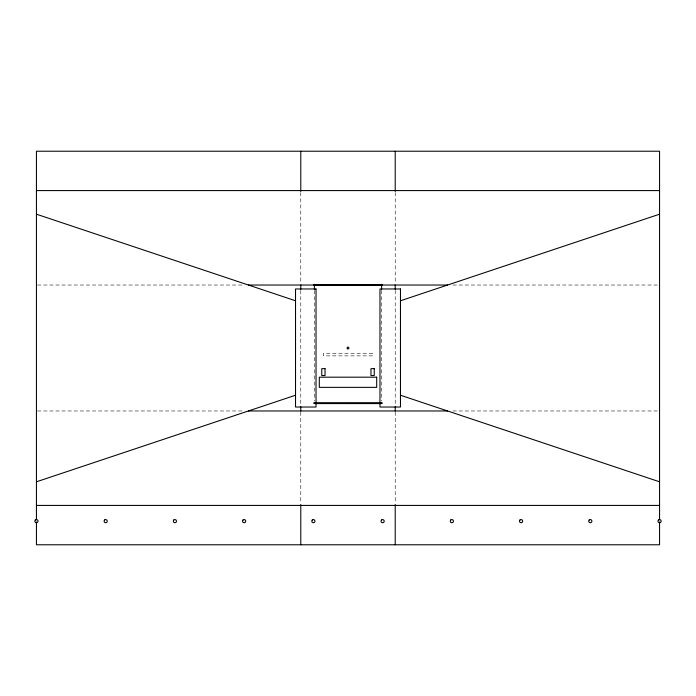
<?xml version="1.0" encoding="UTF-8"?>
<svg xmlns="http://www.w3.org/2000/svg" width="696" height="696" viewBox="0 0 696 696"><rect width="100%" height="100%" fill="white"/><g stroke="black" fill="none" stroke-linecap="round" stroke-linejoin="round"><path stroke-width="0.52" stroke-dasharray="3.48 2.61" d="M37.523 285.029L243.061 285.029M452.939 285.029L658.477 285.029M37.523 410.971L243.061 410.971M452.939 410.971L658.477 410.971M395.224 192.54L395.224 283.855M395.224 290.38L395.224 405.62M395.224 412.145L395.224 503.46M381.617 290.45L381.617 400.931M314.383 290.45L314.383 400.931M300.776 192.54L300.776 283.855M300.776 290.38L300.776 405.62M300.776 412.145L300.776 503.46M372.595 353.246L323.405 353.246L323.405 355.874L372.595 355.874L372.595 353.246"/><path stroke-width="1.04" d="M400.47 300.776L659.564 214.194M36.436 481.806L295.53 395.224M36.436 190.582L659.564 190.582M248.498 285.029L447.502 285.029M347.591 403.506L348.409 403.506M248.498 410.971L447.502 410.971M36.436 505.418L659.564 505.418M36.436 214.194L295.53 300.776M400.47 395.224L659.564 481.806M659.564 519.773L659.564 151.223L36.436 151.223L36.436 519.773M659.564 521.948L659.564 544.777L36.436 544.777L36.436 521.948M395.224 151.223L395.224 191.452M395.224 284.942L395.224 289.292M395.224 406.708L395.224 411.058M395.224 504.548L395.224 544.777M381.617 289.362L381.617 284.542L314.383 284.542L314.383 289.362M381.617 402.601L381.617 403.593L314.383 403.593L314.383 402.601M381.208 285.438L381.208 284.62L382.026 284.62L382.026 285.438L313.974 285.438L313.974 284.62L314.792 284.62L314.792 285.438M381.208 402.688L381.208 403.506L382.026 403.506L382.026 402.688L313.974 402.688L313.974 403.506L314.792 403.506L314.792 402.688M348.409 285.438L348.409 284.62L347.591 284.62L347.591 285.438M300.776 151.223L300.776 191.452M300.776 284.942L300.776 289.292M300.776 406.708L300.776 411.058M300.776 504.548L300.776 544.777M35.278 519.999L34.8 521.165L35.278 522.322L36.436 522.8L37.601 522.322L38.08 521.165L37.601 519.999L36.436 519.52L35.278 519.999M104.513 519.999L104.035 521.165L104.513 522.322L105.679 522.8L106.836 522.322L107.314 521.165L106.836 519.999L105.679 519.52L104.513 519.999M173.748 519.999L173.269 521.165L173.748 522.322L174.913 522.8L176.071 522.322L176.549 521.165L176.071 519.999L174.913 519.52L173.748 519.999M242.991 519.999L242.504 521.165L242.991 522.322L244.148 522.8L245.305 522.322L245.784 521.165L245.305 519.999L244.148 519.52L242.991 519.999M312.226 519.999L311.738 521.165L312.226 522.322L313.383 522.8L314.54 522.322L315.018 521.165L314.54 519.999L313.383 519.52L312.226 519.999M381.46 519.999L380.982 521.165L381.46 522.322L382.617 522.8L383.774 522.322L384.262 521.165L383.774 519.999L382.617 519.52L381.46 519.999M450.695 519.999L450.216 521.165L450.695 522.322L451.852 522.8L453.009 522.322L453.496 521.165L453.009 519.999L451.852 519.52L450.695 519.999M519.929 519.999L519.451 521.165L519.929 522.322L521.087 522.8L522.252 522.322L522.731 521.165L522.252 519.999L521.087 519.52L519.929 519.999M589.164 519.999L588.685 521.165L589.164 522.322L590.321 522.8L591.487 522.322L591.965 521.165L591.487 519.999L590.321 519.52L589.164 519.999M658.399 519.999L657.92 521.165L658.399 522.322L659.564 522.8L660.721 522.322L661.2 521.165L660.721 519.999L659.564 519.52L658.399 519.999M316.027 288.97L295.53 288.97L295.53 407.03L316.027 407.03L316.027 288.97M400.47 288.97L379.973 288.97L379.973 407.03L400.47 407.03L400.47 288.97M325.041 368.663L321.761 368.663L321.761 375.544L325.041 375.544L325.041 368.663M374.239 368.663L370.959 368.663L370.959 375.544L374.239 375.544L374.239 368.663M376.693 377.189L319.307 377.189L319.307 387.359L376.693 387.359L376.693 377.189M347.548 348.783A0.905 0.905 0 0 0 348.905 348A0.905 0.905 0 0 0 347.548 347.217A0.905 0.905 0 0 0 347.548 348.783"/></g></svg>
